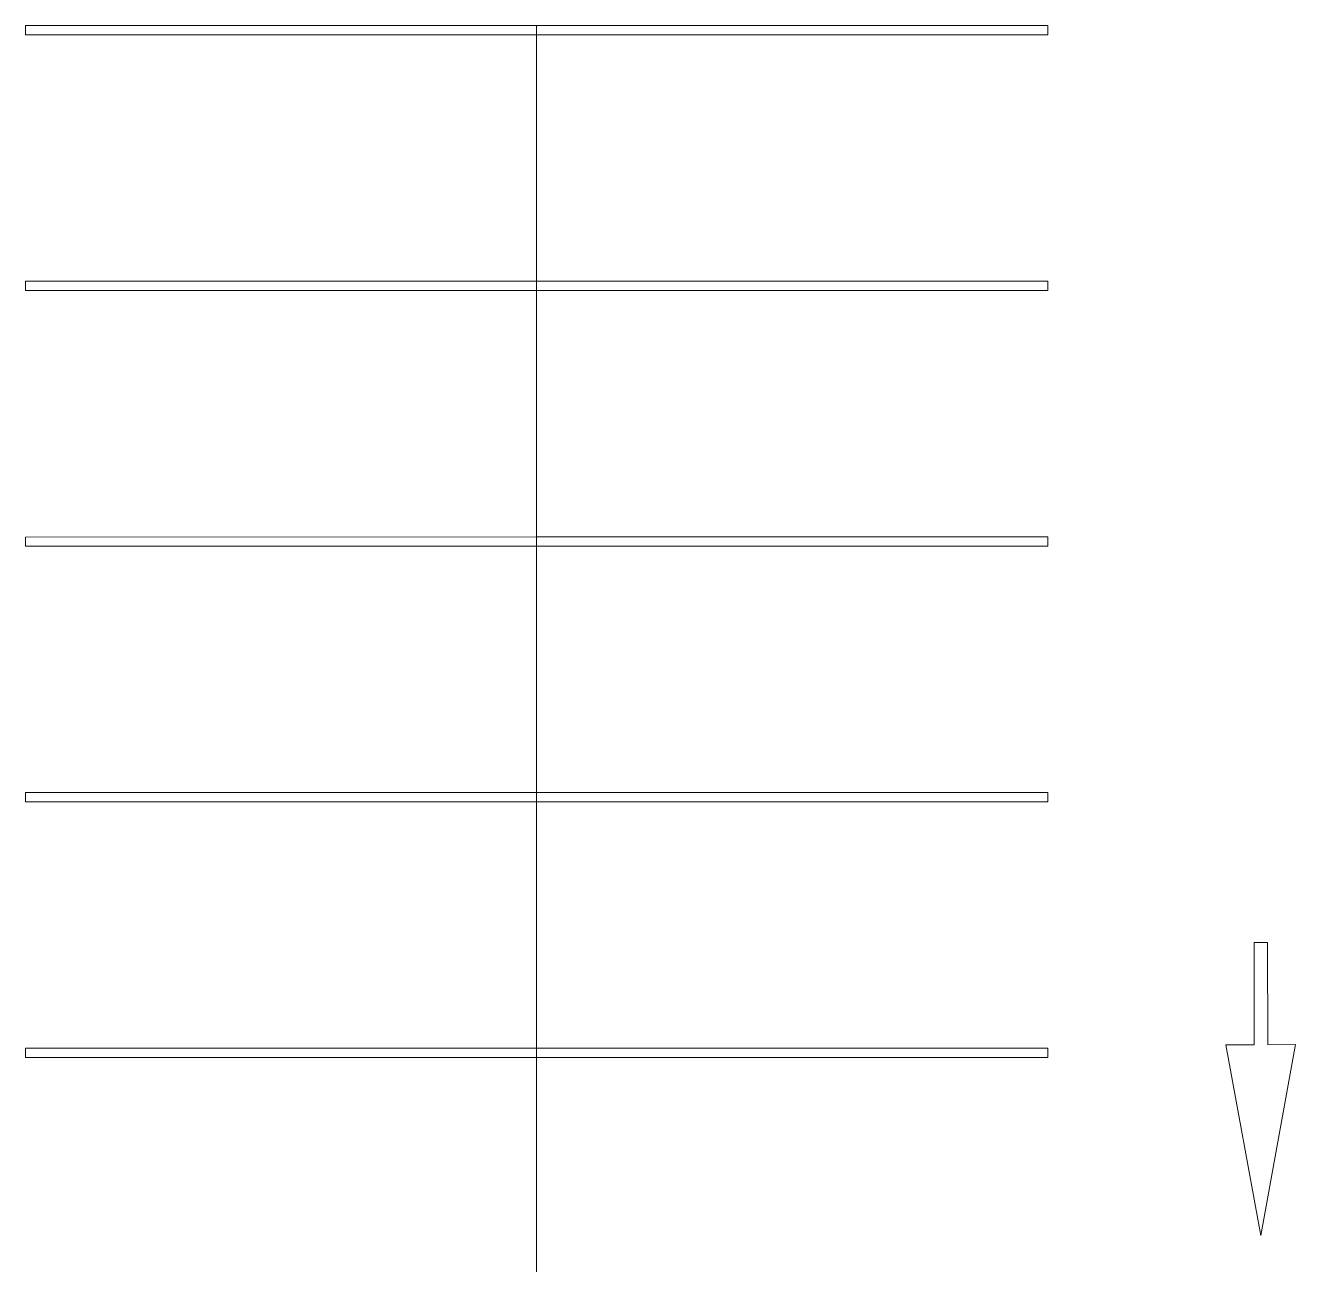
# Model space of a CAD drawing. Header units: metres. Extents: x -55 to 263, y -124 to 62.
# Drawn here: x 212.87 to 226.54, y 12.56 to 25.89 of the extents above; entities that cross this region are included whole.
import ezdxf

# ---------------------------------------------------------------- set-up
doc = ezdxf.new("R2010")
doc.units = ezdxf.units.M
for name, color, linetype, lineweight in [('0-1', 7, 'Continuous', 5), ('45ESTAC-1', 53, 'Continuous', 5), ('47VEGET-1', 53, 'Continuous', 5), ('70LINEA-1', 254, 'Continuous', 5), ('70LINEA-2', 50, 'Continuous', 5)]:
    doc.layers.add(name, color=color, linetype=linetype, lineweight=lineweight)

# ---------------------------------------------------------------- blocks, each defined once
blk = doc.blocks.new('Parking Lot - Single - Single 2 Lines-7970446-A1 _ A250')
at = {"layer": '70LINEA-1'}
for p, q in [((218.373, 25.891), (218.372, 25.891)), ((218.373, 25.891), (218.373, 25.791)), ((223.872, 25.89), (218.373, 25.891)), ((223.872, 25.79), (223.872, 25.89)), ((218.372, 25.79), (218.372, 23.14)), ((218.373, 25.791), (223.872, 25.79)), ((220.172, 25.791), (218.373, 25.791)), ((223.872, 25.79), (223.872, 25.79)), ((218.372, 23.141), (218.373, 23.142)), ((223.872, 23.141), (218.373, 23.142)), ((218.373, 23.142), (218.373, 23.042)), ((223.872, 23.041), (223.872, 23.141)), ((218.373, 23.042), (223.872, 23.041)), ((220.172, 23.041), (218.373, 23.041)), ((223.872, 23.04), (223.872, 23.041))]:
    blk.add_line(p, q, dxfattribs=at)
blk = doc.blocks.new('Parking Lot - Single - Single-V104-A1 _ A250')
at = {"layer": '70LINEA-1'}
for p, q in [((218.372, 23.04), (218.372, 20.39)), ((223.872, 20.39), (218.372, 20.391)), ((218.372, 20.391), (218.372, 20.391)), ((223.872, 20.29), (223.872, 20.39)), ((218.372, 20.341), (218.372, 20.291)), ((218.372, 20.291), (223.872, 20.29)), ((223.872, 20.29), (218.372, 20.291)), ((223.872, 20.29), (223.872, 20.29))]:
    blk.add_line(p, q, dxfattribs=at)
blk = doc.blocks.new('Parking Lot - Single - Single-V105-A1 _ A250')
at = {"layer": '70LINEA-1'}
for p, q in [((218.372, 20.29), (218.372, 17.64)), ((223.872, 17.64), (218.372, 17.64)), ((218.372, 17.64), (218.372, 17.54)), ((218.372, 17.64), (218.372, 17.64)), ((223.872, 17.54), (223.872, 17.64)), ((218.372, 17.54), (223.872, 17.54)), ((220.173, 17.54), (218.372, 17.54)), ((223.872, 17.54), (223.872, 17.54))]:
    blk.add_line(p, q, dxfattribs=at)
blk = doc.blocks.new('Parking Lot - Single - Single-V106-A1 _ A250')
at = {"layer": '70LINEA-1'}
for p, q in [((218.372, 17.54), (218.372, 14.89)), ((223.872, 14.89), (218.372, 14.89)), ((218.372, 14.89), (218.372, 14.79)), ((218.372, 14.89), (218.372, 14.89)), ((218.372, 14.79), (223.872, 14.79)), ((220.173, 14.79), (218.372, 14.79)), ((223.872, 14.79), (223.872, 14.89)), ((223.872, 14.79), (223.872, 14.79))]:
    blk.add_line(p, q, dxfattribs=at)
blk = doc.blocks.new('Parking Lot - Single - Single-V137-A1 _ A250')
at = {"layer": '70LINEA-1'}
for p, q in [((218.372, 25.89), (212.873, 25.89)), ((212.873, 25.89), (212.873, 25.79)), ((212.873, 25.79), (212.873, 25.89)), ((212.873, 25.89), (212.873, 25.89)), ((218.373, 25.79), (218.372, 25.89)), ((212.873, 25.79), (218.373, 25.79)), ((218.372, 25.79), (212.873, 25.79)), ((212.873, 25.79), (212.873, 25.79)), ((218.373, 23.142), (218.372, 25.79)), ((218.372, 25.79), (218.373, 25.79))]:
    blk.add_line(p, q, dxfattribs=at)
blk = doc.blocks.new('Parking Lot - Single - Single-V138-A1 _ A250')
at = {"layer": '70LINEA-1'}
for p, q in [((218.372, 23.14), (212.873, 23.14)), ((212.873, 23.14), (212.873, 23.04)), ((212.873, 23.04), (212.873, 23.14)), ((212.873, 23.14), (212.873, 23.14)), ((218.373, 23.04), (218.372, 23.14)), ((212.873, 23.04), (218.373, 23.04)), ((218.372, 23.04), (212.873, 23.04)), ((212.873, 23.04), (212.873, 23.04)), ((218.373, 20.391), (218.372, 23.04)), ((218.372, 23.04), (218.373, 23.04))]:
    blk.add_line(p, q, dxfattribs=at)
blk = doc.blocks.new('Parking Lot - Single - Single-V139-A1 _ A250')
at = {"layer": '70LINEA-1'}
for p, q in [((218.372, 20.39), (212.873, 20.389)), ((212.873, 20.389), (212.873, 20.289)), ((212.873, 20.289), (212.873, 20.389)), ((212.873, 20.389), (212.873, 20.389)), ((218.372, 20.341), (218.372, 20.39)), ((212.873, 20.289), (218.372, 20.29)), ((218.372, 20.29), (212.873, 20.289)), ((212.873, 20.289), (212.873, 20.289)), ((218.373, 17.64), (218.372, 20.29)), ((218.372, 20.29), (218.372, 20.29))]:
    blk.add_line(p, q, dxfattribs=at)
blk = doc.blocks.new('Parking Lot - Single - Single-V140-A1 _ A250')
at = {"layer": '70LINEA-1'}
for p, q in [((218.372, 17.64), (212.873, 17.64)), ((212.873, 17.64), (212.873, 17.54)), ((212.873, 17.64), (212.873, 17.64)), ((218.372, 17.54), (218.372, 17.64)), ((212.873, 17.54), (218.372, 17.54)), ((212.873, 17.54), (212.873, 17.54)), ((218.372, 17.54), (212.972, 17.54)), ((218.372, 14.89), (218.372, 17.54)), ((218.372, 17.54), (218.372, 17.54))]:
    blk.add_line(p, q, dxfattribs=at)
blk = doc.blocks.new('Parking Lot - Single - Single-V141-A1 _ A250')
at = {"layer": '70LINEA-1'}
for p, q in [((218.372, 14.89), (212.873, 14.89)), ((212.873, 14.89), (212.873, 14.79)), ((212.873, 14.89), (212.873, 14.89)), ((212.873, 14.79), (218.372, 14.79)), ((212.873, 14.79), (212.873, 14.79)), ((218.372, 14.79), (215.722, 14.79)), ((218.372, 14.79), (218.372, 14.89)), ((218.372, 12.14), (218.372, 14.79)), ((218.372, 14.79), (218.372, 14.79))]:
    blk.add_line(p, q, dxfattribs=at)
blk = doc.blocks.new('Street Paint - Arrow - Arrow-V272-A1 _ A250')
at = {"layer": '70LINEA-2'}
for p, q in [((226.237, 16.028), (226.092, 16.028)), ((226.092, 16.028), (226.094, 14.928)), ((226.239, 14.928), (226.237, 16.028)), ((226.094, 14.928), (225.789, 14.927)), ((225.789, 14.927), (226.164, 12.878)), ((226.164, 12.878), (226.539, 14.929)), ((226.539, 14.929), (226.239, 14.928))]:
    blk.add_line(p, q, dxfattribs=at)
blk = doc.blocks.new('22011_AR_rvt-1-A1 _ A250')
at = {"layer": '45ESTAC-1'}
for name in ['Parking Lot - Single - Single-V137-A1 _ A250', 'Parking Lot - Single - Single 2 Lines-7970446-A1 _ A250', 'Parking Lot - Single - Single-V138-A1 _ A250', 'Parking Lot - Single - Single-V104-A1 _ A250', 'Parking Lot - Single - Single-V139-A1 _ A250', 'Parking Lot - Single - Single-V105-A1 _ A250', 'Parking Lot - Single - Single-V140-A1 _ A250', 'Parking Lot - Single - Single-V106-A1 _ A250', 'Parking Lot - Single - Single-V141-A1 _ A250']:
    blk.add_blockref(name, (0, 0), dxfattribs=at)
at = {"layer": '47VEGET-1'}
blk.add_blockref('Street Paint - Arrow - Arrow-V272-A1 _ A250', (0, 0), dxfattribs=at)

msp = doc.modelspace()

# ---------------------------------------------------------------- block references
at = {"layer": '0-1'}
msp.add_blockref('22011_AR_rvt-1-A1 _ A250', (0, 0), dxfattribs=at)

doc.saveas('drawing.dxf')
